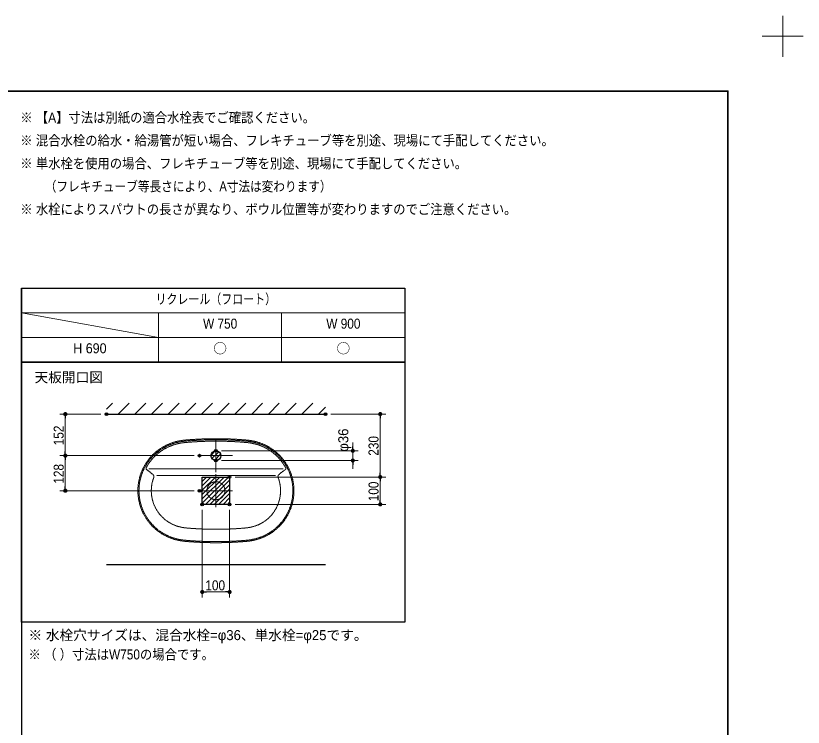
# Model space of a CAD drawing. Units: millimetres, scale not verified. Extents: x -6062 to 6062, y -3045 to 3045.
# Drawn here: x -389 to 2488, y 446 to 3045 of the extents above; entities that cross this region are included whole.
import ezdxf
from ezdxf.enums import TextEntityAlignment as Align

# ---------------------------------------------------------------- set-up
doc = ezdxf.new("R2010")
doc.units = ezdxf.units.MM
doc.header["$LTSCALE"] = 20
doc.header["$PDMODE"] = 32
doc.header["$PDSIZE"] = 10
doc.linetypes.add('USER2', pattern=[2.91, 1.76, -0.4, 0.35, -0.4])
for name, color, linetype, lineweight in [('0-0_1図面枠', 7, 'Continuous', 20), ('0-1_2寸法-2', 7, 'Continuous', 15), ('0-2_0', 7, 'Continuous', 25), ('0-4_2寸法-1', 7, 'Continuous', 15), ('0-7_3一般', 7, 'USER2', 15)]:
    doc.layers.add(name, color=color, linetype=linetype, lineweight=lineweight)
doc.layers.add('0-3_Defpoints', color=7, linetype='Continuous')
doc.styles.add('ＭＳ Ｐゴシック', font='')
doc.styles.get('ＭＳ Ｐゴシック').set_extended_font_data('MS PGothic')

# ---------------------------------------------------------------- blocks, each defined once
blk = doc.blocks.new('グループ')
at = {"layer": '0-0_1図面枠', "lineweight": 15}
for p, q in [((84000, 57900), (84000, 60900)), ((85500, 59400), (82500, 59400))]:
    blk.add_line(p, q, dxfattribs=at)
blk = doc.blocks.new('グループ-2')
at = {"layer": '0-0_1図面枠', "lineweight": 35}
blk.add_lwpolyline([(-80000, 55400), (80000, 55400), (80000, -55400), (-80000, -55400)], close=True, dxfattribs=at)
blk = doc.blocks.new('図面枠')
at = {"layer": '0-0_1図面枠'}
for name in ['グループ', 'グループ-2']:
    blk.add_blockref(name, (0, 0), dxfattribs=at)
blk = doc.blocks.new('グループ-12')
at = {"layer": '0-0_1図面枠', "lineweight": 30}
blk.add_line((28400, 41000), (28400, -48600), dxfattribs=at)
at = {"layer": '0-0_1図面枠', "lineweight": 15}
for p, q in [((56400, 39200), (28400, 39200)), ((28400, 39200), (38400, 37400)), ((38400, 35600), (38400, 39200)), ((47400, 35600), (47400, 39200)), ((28400, 37400), (56400, 37400))]:
    blk.add_line(p, q, dxfattribs=at)
at = {"layer": '0-0_1図面枠', "lineweight": 30}
for points in [[(28400, 41000), (56400, 41000), (56400, 35600), (28400, 35600)], [(28400, 35600), (56400, 35600), (56400, 16600), (28400, 16600)]]:
    blk.add_lwpolyline(points, close=True, dxfattribs=at)
blk = doc.blocks.new('_Dot')
at = {"layer": '0-2_0'}
blk.add_line((-10, 0), (-20, 0), dxfattribs=at)
for points in [[(0, 0), (-10, 0), (-9.92, 1.25)], [(0, 0), (-9.92, -1.25), (-10, 0)], [(0, 0), (-9.92, 1.25), (-9.69, 2.49)], [(0, 0), (-9.69, -2.49), (-9.92, -1.25)], [(0, 0), (-9.69, 2.49), (-9.3, 3.68)], [(0, 0), (-9.3, -3.68), (-9.69, -2.49)], [(0, 0), (-9.3, 3.68), (-8.76, 4.82)], [(0, 0), (-8.76, -4.82), (-9.3, -3.68)], [(0, 0), (-8.76, 4.82), (-8.09, 5.88)], [(0, 0), (-8.09, -5.88), (-8.76, -4.82)], [(0, 0), (-8.09, 5.88), (-7.29, 6.85)], [(0, 0), (-7.29, -6.85), (-8.09, -5.88)], [(0, 0), (-7.29, 6.85), (-6.37, 7.71)], [(0, 0), (-6.37, -7.71), (-7.29, -6.85)], [(0, 0), (-6.37, 7.71), (-5.36, 8.44)], [(0, 0), (-5.36, -8.44), (-6.37, -7.71)], [(0, 0), (-5.36, 8.44), (-4.26, 9.05)], [(0, 0), (-4.26, -9.05), (-5.36, -8.44)], [(0, 0), (-4.26, 9.05), (-3.09, 9.51)], [(0, 0), (-3.09, -9.51), (-4.26, -9.05)], [(0, 0), (-3.09, 9.51), (-1.87, 9.82)], [(0, 0), (-1.87, -9.82), (-3.09, -9.51)], [(0, 0), (-1.87, 9.82), (-0.63, 9.98)], [(0, 0), (-0.63, -9.98), (-1.87, -9.82)], [(0, 0), (-0.63, 9.98), (0.63, 9.98)], [(0, 0), (0.63, -9.98), (-0.63, -9.98)], [(0, 0), (0.63, 9.98), (1.87, 9.82)], [(0, 0), (1.87, 9.82), (3.09, 9.51)], [(0, 0), (3.09, 9.51), (4.26, 9.05)], [(0, 0), (4.26, 9.05), (5.36, 8.44)], [(0, 0), (5.36, 8.44), (6.37, 7.71)], [(0, 0), (6.37, 7.71), (7.29, 6.85)], [(0, 0), (7.29, 6.85), (8.09, 5.88)], [(0, 0), (8.09, 5.88), (8.76, 4.82)], [(0, 0), (8.76, 4.82), (9.3, 3.68)], [(0, 0), (9.3, 3.68), (9.69, 2.49)], [(0, 0), (9.69, 2.49), (9.92, 1.25)], [(0, 0), (9.92, 1.25), (10, 0)], [(0, 0), (1.87, -9.82), (0.63, -9.98)], [(0, 0), (3.09, -9.51), (1.87, -9.82)], [(0, 0), (4.26, -9.05), (3.09, -9.51)], [(0, 0), (5.36, -8.44), (4.26, -9.05)], [(0, 0), (6.37, -7.71), (5.36, -8.44)], [(0, 0), (7.29, -6.85), (6.37, -7.71)], [(0, 0), (8.09, -5.88), (7.29, -6.85)], [(0, 0), (8.76, -4.82), (8.09, -5.88)], [(0, 0), (9.3, -3.68), (8.76, -4.82)], [(0, 0), (9.69, -2.49), (9.3, -3.68)], [(0, 0), (9.92, -1.25), (9.69, -2.49)], [(0, 0), (10, 0), (9.92, -1.25)]]:
    blk.add_solid(points, dxfattribs=at)
blk = doc.blocks.new('グループ-69')
at = {"layer": '0-7_3一般'}
for p, q in [((42600, 27400), (42600, 25000)), ((41400, 26200), (43800, 26200))]:
    blk.add_line(p, q, dxfattribs=at)
blk.add_circle((42600, 26200), 660, dxfattribs=at)
blk = doc.blocks.new('グループ-70')
at = {"layer": '0-7_3一般'}
for p, q in [((42600, 29960), (42600, 27560)), ((41400, 28760), (43800, 28760))]:
    blk.add_line(p, q, dxfattribs=at)
at = {"layer": '0-7_3一般', "linetype": 'Continuous'}
for p, q in [((42243.4, 28803.4), (42556.7, 29116.7)), ((42309.4, 28549.4), (42811.2, 29051.2)), ((42496.4, 28416.4), (42943.2, 28863.2))]:
    blk.add_line(p, q, dxfattribs=at)
at = {"layer": '0-7_3一般', "linetype": 'Continuous', "lineweight": 30}
blk.add_circle((42600, 28760), 360, dxfattribs=at)
blk = doc.blocks.new('グループ-71')
at = {"layer": '0-7_3一般'}
for p, q in [((37531.1, 27748.7), (37991.7, 27392.6)), ((47503.8, 27800), (37696.2, 27800)), ((47208.3, 27392.6), (47668.9, 27748.7)), ((46941.8, 27300), (38258.2, 27300))]:
    blk.add_line(p, q, dxfattribs=at)
for centre, radius, start, end in [((42600, 5000), 25000, 84.77069, 95.22931), ((42600, 5000), 24920, 84.77069, 95.22931), ((40600, 26200), 3700, 106.66186, 253.33814), ((40600, 26200), 3620, 106.66186, 253.33814), ((40600, 26200), 3520, 106.66186, 151.57825), ((40686, 25912.6), 4000, 95.22931, 106.66186), ((40686, 25912.6), 3920, 95.22931, 106.66186), ((40686, 25912.6), 3820, 95.22931, 106.66186), ((42600, 5000), 24820, 84.77069, 95.22931), ((44514, 25912.6), 3820, 73.33814, 84.77069), ((44514, 25912.6), 3920, 73.33814, 84.77069), ((44514, 25912.6), 4000, 73.33814, 84.77069), ((44600, 26200), 3520, 28.42175, 73.33814), ((44600, 26200), 3620, 286.66186, 73.33814), ((44600, 26200), 3700, 286.66186, 73.33814), ((37592.2, 27827.8), 100, 151.57825, 232.29181), ((47607.8, 27827.8), 100, 307.70819, 28.42175), ((40600, 26200), 2720, 159.25408, 253.33814), ((37869.3, 27234.3), 200, 339.25408, 52.29181), ((44600, 26200), 2720, 286.66186, 20.74592), ((47330.7, 27234.3), 200, 127.70819, 200.74592), ((40686, 26487.4), 3020, 253.33814, 264.77069), ((44514, 26487.4), 3020, 275.22931, 286.66186), ((42600, 47400), 24020, 264.77069, 275.22931), ((40686, 26487.4), 4000, 253.33814, 264.77069), ((40686, 26487.4), 3920, 253.33814, 264.77069), ((42600, 47400), 25000, 264.77069, 275.22931), ((42600, 47400), 24920, 264.77069, 275.22931), ((44514, 26487.4), 3920, 275.22931, 286.66186), ((44514, 26487.4), 4000, 275.22931, 286.66186)]:
    blk.add_arc(centre, radius, start, end, dxfattribs=at)

msp = doc.modelspace()

# ---------------------------------------------------------------- linework, layer by layer
at = {"layer": '0-1_2寸法-2'}
for p, q in [((842.5, 1471.01), (842.5, 1486.01)), ((362.5, 1456), (862.5, 1456)), ((842.5, 1420), (842.5, 1456)), ((362.5, 1420), (862.5, 1420)), ((842.5, 1404.99), (842.5, 1389.99))]:
    msp.add_line(p, q, dxfattribs=at)
at = {"layer": '0-3_Defpoints'}
for p in [(-207.5, 1590), (-57.5, 1590), (742.5, 1590), (942.5, 1590), (282.5, 1438), (342.5, 1456), (842.5, 1456), (342.5, 1420), (392.5, 1360), (942.5, 1360), (-207.5, 1310), (282.5, 1310), (292.5, 1260), (392.5, 1260), (292.5, 940)]:
    msp.add_point(p, dxfattribs=at)
at = {"layer": '0-4_2寸法-1'}
for p, q in [((-77.5, 1590), (-227.5, 1590)), ((762.5, 1590), (962.5, 1590)), ((-207.5, 1453.01), (-207.5, 1574.99)), ((942.5, 1375.01), (942.5, 1574.99)), ((262.5, 1438), (-227.5, 1438)), ((262.5, 1438), (-227.5, 1438)), ((-207.5, 1422.99), (-207.5, 1325.01)), ((412.5, 1360), (962.5, 1360)), ((412.5, 1360), (962.5, 1360)), ((942.5, 1275.01), (942.5, 1344.99)), ((262.5, 1310), (-227.5, 1310)), ((292.5, 1240), (292.5, 920)), ((392.5, 1240), (392.5, 920)), ((412.5, 1260), (962.5, 1260)), ((377.49, 940), (307.51, 940))]:
    msp.add_line(p, q, dxfattribs=at)
at = {"layer": '0-7_3一般', "linetype": 'Continuous'}
for p, q in [((-57.5, 1608.08), (-35.58, 1630)), ((-14.62, 1590), (25.38, 1630)), ((46.34, 1590), (86.34, 1630)), ((107.3, 1590), (147.3, 1630)), ((168.26, 1590), (208.26, 1630)), ((229.22, 1590), (269.22, 1630)), ((290.18, 1590), (330.18, 1630)), ((351.14, 1590), (391.14, 1630)), ((412.1, 1590), (452.1, 1630)), ((473.06, 1590), (513.06, 1630)), ((534.02, 1590), (574.02, 1630)), ((594.98, 1590), (634.98, 1630)), ((655.94, 1590), (695.94, 1630)), ((716.9, 1590), (742.5, 1615.6)), ((292.5, 1344), (308.5, 1360)), ((292.5, 1328), (324.5, 1360)), ((292.5, 1312), (340.5, 1360)), ((292.5, 1296), (356.5, 1360)), ((292.5, 1280), (372.5, 1360)), ((292.5, 1264), (388.5, 1360)), ((304.5, 1260), (392.5, 1348)), ((320.5, 1260), (392.5, 1332)), ((336.5, 1260), (392.5, 1316)), ((352.5, 1260), (392.5, 1300)), ((368.5, 1260), (392.5, 1284)), ((384.5, 1260), (392.5, 1268))]:
    msp.add_line(p, q, dxfattribs=at)
at = {"layer": '0-7_3一般', "linetype": 'Continuous', "lineweight": 30}
for p, q in [((-57.5, 1590), (742.5, 1590)), ((-57.5, 1040), (742.5, 1040))]:
    msp.add_line(p, q, dxfattribs=at)
msp.add_lwpolyline([(292.5, 1360), (392.5, 1360), (392.5, 1260), (292.5, 1260)], close=True, dxfattribs=at)

# ---------------------------------------------------------------- block references
at = {"layer": '0-0_1図面枠', "xscale": 0.05, "yscale": 0.05}
for name in ['図面枠', 'グループ-12']:
    msp.add_blockref(name, (-1787.5, 0), dxfattribs=at)
at = {"layer": '0-1_2寸法-2', "xscale": 0.7503418, "yscale": 0.7503418}
for p, rotation in [((842.5, 1456), 270), ((842.5, 1420), 90)]:
    msp.add_blockref('_Dot', p, dxfattribs=dict(at, rotation=rotation))
at = {"layer": '0-4_2寸法-1', "xscale": 0.7503418, "yscale": 0.7503418}
for p, rotation in [((-207.5, 1590), 90), ((942.5, 1590), 90), ((-207.5, 1438), 270), ((-207.5, 1438), 90), ((942.5, 1360), 270), ((942.5, 1360), 90), ((-207.5, 1310), 270), ((942.5, 1260), 270), ((292.5, 940), 180)]:
    msp.add_blockref('_Dot', p, dxfattribs=dict(at, rotation=rotation))
msp.add_blockref('_Dot', (392.5, 940), dxfattribs=at)
at = {"layer": '0-7_3一般', "xscale": 0.05, "yscale": 0.05}
for name in ['グループ-71', 'グループ-70', 'グループ-69']:
    msp.add_blockref(name, (-1787.5, 0), dxfattribs=at)

# ---------------------------------------------------------------- texts
at = {"layer": '0-0_1図面枠', "style": 'ＭＳ Ｐゴシック'}
for s, height, width, p in [('※ 【A】寸法は別紙の適合水栓表でご確認ください。', 36.69, 0.9, (-372.1, 2643.86)), ('※ 混合水栓の給水・給湯管が短い場合、フレキチューブ等を別途、現場にて手配してください。', 36.69, 0.9, (-372.1, 2560.17)), ('※ 単水栓を使用の場合、フレキチューブ等を別途、現場にて手配してください。', 36.66, 0.9, (-372.1, 2476.24)), ('\u3000\u3000（フレキチューブ等長さにより、A寸法は変わります）', 36.66, 0.85, (-367.5, 2392.3)), ('※ 水栓によりスパウトの長さが異なり、ボウル位置等が変わりますのでご注意ください。', 36.66, 0.9, (-372.1, 2308.98)), ('リクレール（フロート）', 36.69, 0.8, (121.75, 1980.74)), ('W 750', 36.66, 0.9, (295.55, 1890.95)), ('W 900', 36.66, 0.9, (745.55, 1890.95)), ('H 690', 36.66, 0.95, (-178.49, 1800.95)), ('※ （ ）寸法はW750の場合です。', 36.69, 0.9, (-342.1, 682.55))]:
    msp.add_text(s, height=height, dxfattribs=dict(at, width=width)).set_placement(p, align=Align.BOTTOM_LEFT)
for s, p in [('○', (332.91, 1800.46)), ('○', (782.91, 1800.46)), ('天板開口図', (-320, 1694.84)), ('※ 水栓穴サイズは、混合水栓=φ36、単水栓=φ25です。', (-342.1, 753.08))]:
    msp.add_text(s, height=36.66, dxfattribs=at).set_placement(p, align=Align.BOTTOM_LEFT)
at = {"layer": '0-1_2寸法-2', "style": 'ＭＳ Ｐゴシック'}
msp.add_text('φ36', height=36.66, rotation=90, dxfattribs=at).set_placement((836.94, 1452.57), align=Align.BOTTOM_LEFT)
at = {"layer": '0-4_2寸法-1', "style": 'ＭＳ Ｐゴシック', "width": 0.9}
for s, p in [('152', (-202.54, 1475.78)), ('230', (947.46, 1437.72)), ('128', (-202.54, 1335.67)), ('100', (947.46, 1271.39))]:
    msp.add_text(s, height=36.66, rotation=90, dxfattribs=at).set_placement(p, align=Align.BOTTOM_LEFT)
msp.add_text('100', height=36.66, dxfattribs=at).set_placement((303.89, 935.04), align=Align.BOTTOM_LEFT)

doc.saveas('drawing.dxf')
